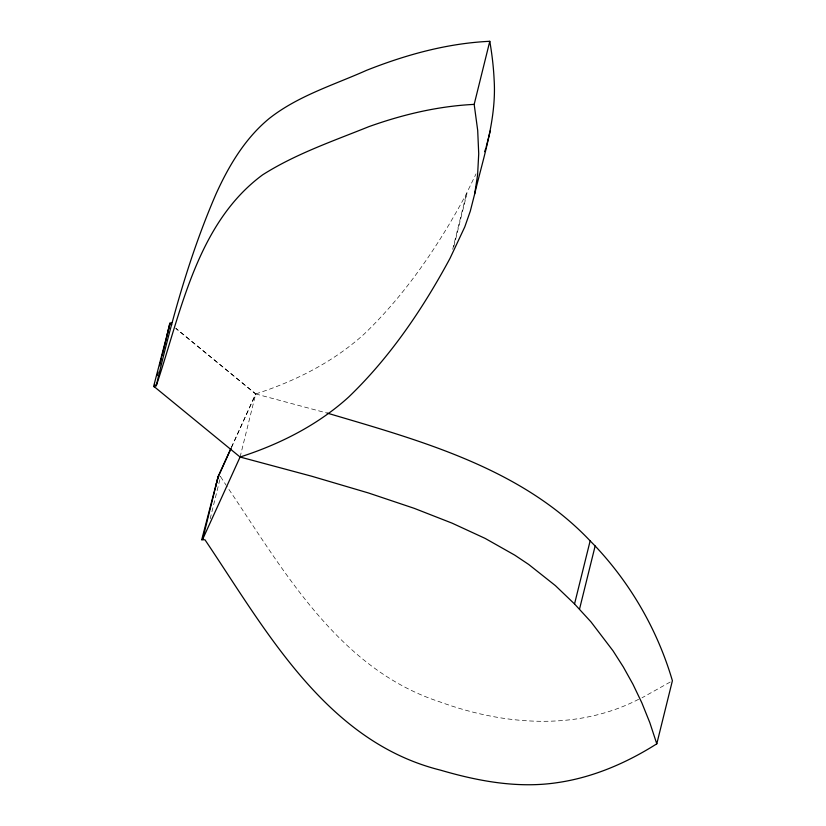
<?xml version="1.0" encoding="UTF-8"?>
<svg xmlns="http://www.w3.org/2000/svg" width="826" height="826" viewBox="0 0 826 826"><rect width="100%" height="100%" fill="white"/><g stroke="black" fill="none" stroke-linecap="round" stroke-linejoin="round"><path stroke-width="0.62" stroke-dasharray="4.13 3.1" d="M210.176 518.759L220.583 476.705L219.768 476.695M240.087 457.026L255.699 393.94C295.285 381.178 333.291 362.056 364.276 333.962C405.762 294.108 438.42 245.745 465.616 195.287L476.044 173.863M452.71 249.287L466.483 193.625M453.835 246.561L467.351 191.962M231.456 447.547L255.699 393.94L175.701 328.129M231.435 447.258L255.699 393.94L175.969 328.603M670.196 682.049L641.998 697.805M638.632 699.312C576.62 731.258 503.106 725.145 439.411 701.718C338.071 668.73 282.874 569.228 226.851 486.338M255.699 393.94L327.199 413.103M220.583 476.705L226.159 485.265"/><path stroke-width="1.24" d="M230.908 448.425L218.25 476.241L201.73 539.75L202.638 539.326L240.087 457.026C279.673 444.274 317.68 425.153 348.665 397.048C390.151 357.193 422.798 308.841 450.005 258.373L464.79 226.882L470.304 211.126L474.692 193.883L477.604 174.864L478.719 153.791L477.696 130.394L474.176 104.386L489.787 41.3C447.32 43.282 405.927 54.733 366.558 70.324C333.611 85.037 297.938 95.847 269.235 118.49C245.095 138.314 228.812 165.747 216.071 193.862C189.371 255.461 171.622 320.498 156.269 385.701L153.605 386.516L169.681 324.866M474.692 193.883C483.633 156.238 496.715 118.572 494.103 79.317C493.494 66.565 491.955 53.876 489.787 41.3M167.255 334.169L169.774 323.255L171.88 322.615M201.73 539.75L204.972 539.791C265.817 630.166 326.043 741.696 440.568 770.162C478.378 781.241 518.274 788.623 557.664 782.594C593.13 777.421 626.645 762.914 656.784 743.823L649.825 722.657L641.843 702.823L632.953 684.258L623.31 666.933L613.006 650.795L590.993 621.906L574.535 603.961L555.371 585.603L528.692 564.457L514.774 555.155L485.11 538.387L452.08 523.147L414.208 508.331L368.51 492.988L311.588 476.199L240.087 457.026L154.369 386.795L154.989 384.317M157.126 375.654L158.045 371.948M159.573 365.763L161.411 358.339M162.03 355.861L169.681 324.938M202.638 539.326L218.25 476.241M574.535 603.961L590.146 540.875C521.123 467.908 420.279 440.63 327.199 413.103M579.532 609.082L595.143 545.986L590.146 540.875M656.784 743.823L672.395 680.738C657.692 630.548 630.992 584.054 595.143 545.986M486.225 146.811L490.303 130.797M215.493 486.834L218.281 476.685L230.929 448.714M156.269 385.701C181.008 312.569 196.454 223.681 262.616 174.844C295.512 153.956 332.785 141.194 368.747 126.698C402.675 114.556 438.1 106.131 474.176 104.386M484.645 151.674L485.915 148.04M153.605 386.516L154.369 386.795M169.774 323.255L171.756 324.876"/></g></svg>
